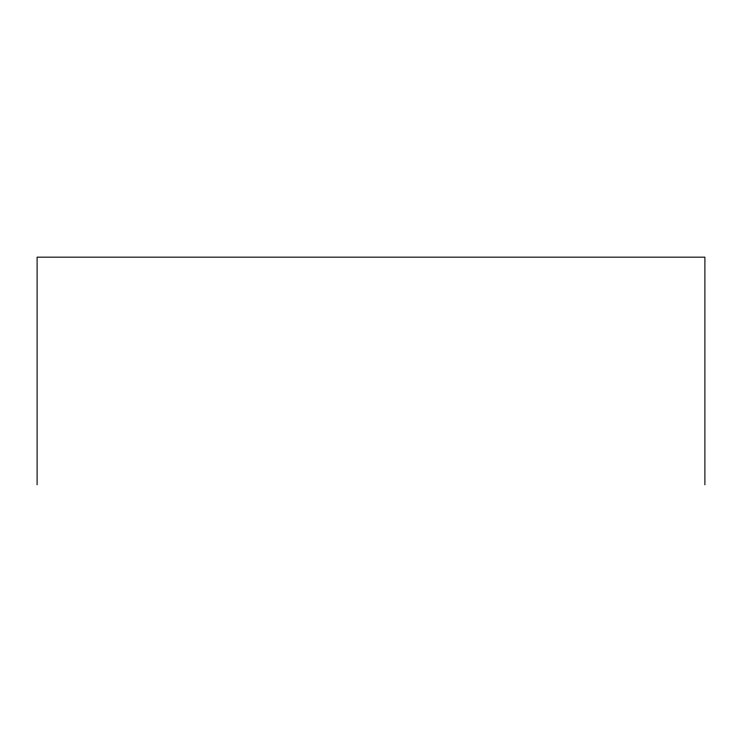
<?xml version="1.0" encoding="UTF-8"?>
<svg xmlns="http://www.w3.org/2000/svg" width="742" height="742" viewBox="0 0 742 742"><rect width="100%" height="100%" fill="white"/><g stroke="black" fill="none" stroke-linecap="round" stroke-linejoin="round"><path stroke-width="1.11" d="M704.9 484.832L704.9 257.168L37.1 257.168L37.1 484.832"/></g></svg>
